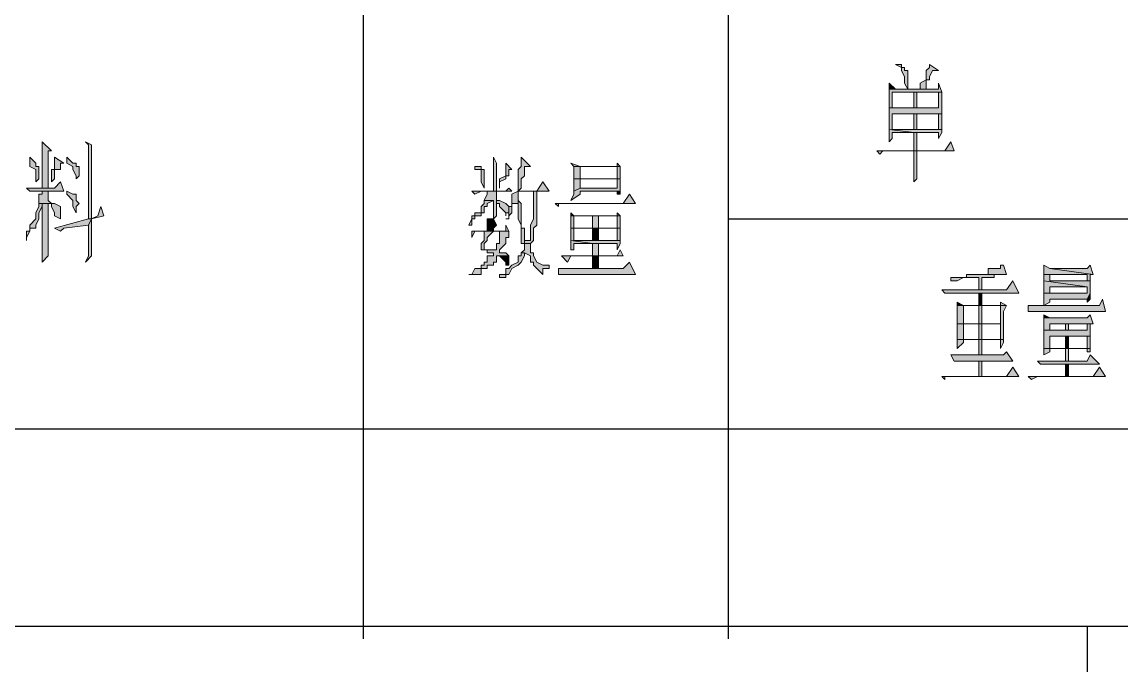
# Model space of a CAD drawing. Header units: millimetres. Extents: x 20 to 821, y 1 to 1134.
# Drawn here: x 695.4 to 759.4, y 76 to 113.5 of the extents above; entities that cross this region are included whole.
import ezdxf

# ---------------------------------------------------------------- set-up
doc = ezdxf.new("R2010")
doc.units = ezdxf.units.MM
doc.layers.add('1', color=7, linetype='Continuous')

msp = doc.modelspace()

# ---------------------------------------------------------------- hatches: boundary and pattern name
h = msp.add_hatch(color=0)
h.dxf.hatch_style = 2
h.paths.add_polyline_path([(746.28, 111.021732), (746.64, 110.841732), (746.64, 110.661732), (746.82, 110.301732), (746.82, 109.941732), (747, 109.581732), (747, 110.661732), (746.82, 110.661732), (746.82, 110.841732), (746.64, 110.841732), (746.64, 111.021732)])
h = msp.add_hatch(color=0)
h.dxf.hatch_style = 2
h.paths.add_polyline_path([(748.26, 111.021732), (748.26, 110.841732), (748.08, 110.661732), (748.08, 110.121732), (747.72, 109.941732), (747.72, 109.581732), (748.08, 109.581732), (748.08, 110.121732), (748.26, 110.121732), (748.26, 110.301732), (748.44, 110.661732), (748.8, 110.661732)])
h = msp.add_hatch(color=0)
h.dxf.hatch_style = 2
h.paths.add_polyline_path([(745.92, 109.941732), (745.92, 109.581732), (746.28, 109.581732)])
h = msp.add_hatch(color=0)
h.dxf.hatch_style = 2
h.paths.add_polyline_path([(748.8, 109.941732), (748.8, 109.581732), (747.72, 109.581732), (745.92, 109.581732), (745.92, 109.401732), (745.92, 108.501732), (746.1, 108.501732), (746.1, 109.401732), (747.36, 109.401732), (748.98, 109.401732)])
h = msp.add_hatch(color=0)
h.dxf.hatch_style = 2
h.paths.add_polyline_path([(748.98, 109.401732), (747.36, 109.401732), (748.8, 109.401732), (748.8, 108.501732), (747.54, 108.501732), (745.92, 108.501732), (745.92, 108.141732), (745.92, 107.241732), (747.36, 107.061732), (748.8, 107.061732), (748.8, 106.701732), (748.98, 107.061732), (748.98, 107.241732), (747.54, 107.241732), (746.1, 107.241732), (746.1, 108.141732), (747.54, 108.141732), (748.8, 108.141732), (748.98, 108.141732), (748.98, 108.501732)])
h = msp.add_hatch(color=0)
h.dxf.hatch_style = 2
h.paths.add_polyline_path([(747.36, 109.401732), (747.36, 108.501732), (747.54, 108.501732), (747.54, 109.401732), (748.8, 109.401732)])
h = msp.add_hatch(color=0)
h.dxf.hatch_style = 2
h.paths.add_polyline_path([(747.54, 108.141732), (747.36, 108.141732), (747.36, 107.241732), (746.1, 107.241732), (747.54, 107.241732)])
h = msp.add_hatch(color=0)
h.dxf.hatch_style = 2
h.paths.add_polyline_path([(748.98, 108.141732), (748.8, 108.141732), (748.8, 107.241732), (747.54, 107.241732), (748.98, 107.241732)])
h = msp.add_hatch(color=0)
h.dxf.hatch_style = 2
h.paths.add_polyline_path([(745.92, 107.241732), (745.92, 106.521732), (746.1, 106.701732), (746.1, 107.061732), (747.36, 107.061732)])
h = msp.add_hatch(color=0)
h.dxf.hatch_style = 2
h.paths.add_polyline_path([(747.36, 107.061732), (747.36, 105.981732), (747.54, 105.981732), (747.54, 107.061732), (748.8, 107.061732)])
h = msp.add_hatch(color=0)
h.dxf.hatch_style = 2
h.paths.add_polyline_path([(696.6, 106.521732), (696.6, 103.821732), (696.96, 103.821732), (696.96, 105.981732), (697.14, 105.981732)])
h = msp.add_hatch(color=0)
h.dxf.hatch_style = 2
h.paths.add_polyline_path([(699.12, 106.521732), (699.3, 106.341732), (699.3, 102.381732), (699.3, 102.201732), (699.3, 102.021732), (699.48, 102.021732), (699.48, 106.341732)])
h = msp.add_hatch(color=0)
h.dxf.hatch_style = 2
h.paths.add_polyline_path([(749.52, 106.521732), (749.16, 105.981732), (745.2, 105.981732), (745.38, 105.801732), (745.56, 105.981732), (749.7, 105.981732)])
h = msp.add_hatch(color=0)
h.dxf.hatch_style = 2
h.paths.add_polyline_path([(695.88, 105.621732), (695.88, 105.081732), (696.24, 104.901732), (696.24, 104.181732), (696.42, 104.361732), (696.42, 105.081732), (696.24, 105.081732), (696.24, 105.261732)])
h = msp.add_hatch(color=0)
h.dxf.hatch_style = 2
h.paths.add_polyline_path([(697.32, 105.621732), (697.32, 104.901732), (697.14, 104.901732), (697.14, 104.181732), (697.32, 104.361732), (697.32, 104.901732), (697.68, 104.901732), (697.68, 105.261732), (697.86, 105.261732)])
h = msp.add_hatch(color=0)
h.dxf.hatch_style = 2
h.paths.add_polyline_path([(698.04, 105.621732), (698.04, 105.261732), (698.4, 105.081732), (698.4, 104.901732), (698.58, 104.541732), (698.58, 104.361732), (698.76, 104.541732), (698.76, 105.081732), (698.58, 105.081732), (698.58, 105.261732), (698.4, 105.261732)])
h = msp.add_hatch(color=0)
h.dxf.hatch_style = 2
h.paths.add_polyline_path([(722.88, 105.621732), (722.88, 103.641732), (723.06, 103.641732), (723.06, 105.261732)])
h = msp.add_hatch(color=0)
h.dxf.hatch_style = 2
h.paths.add_polyline_path([(724.5, 105.621732), (724.5, 105.081732), (724.32, 104.901732), (724.32, 103.641732), (724.5, 103.821732), (724.5, 104.361732), (724.68, 104.541732), (724.68, 105.081732), (725.04, 105.081732)])
h = msp.add_hatch(color=0)
h.dxf.hatch_style = 2
h.paths.add_polyline_path([(747.54, 105.981732), (747.36, 105.981732), (747.36, 105.801732), (747.36, 104.181732), (747.54, 104.361732)])
h = msp.add_hatch(color=0)
h.dxf.hatch_style = 2
h.paths.add_polyline_path([(721.8, 105.081732), (721.8, 104.901732), (722.16, 104.901732), (722.16, 104.181732), (722.34, 103.821732), (722.34, 104.901732), (722.16, 104.901732), (722.16, 105.081732)])
h = msp.add_hatch(color=0)
h.dxf.hatch_style = 2
h.paths.add_polyline_path([(723.6, 105.261732), (723.6, 104.541732), (723.24, 104.361732), (723.24, 103.821732), (723.24, 104.181732), (723.6, 104.361732), (723.6, 104.541732), (723.78, 104.541732), (723.78, 104.901732), (723.96, 104.901732)])
h = msp.add_hatch(color=0)
h.dxf.hatch_style = 2
h.paths.add_polyline_path([(727.38, 105.261732), (727.56, 105.081732), (730.08, 105.081732), (730.08, 104.361732), (727.92, 104.361732), (730.26, 104.361732), (730.26, 105.081732), (727.92, 105.081732)])
h = msp.add_hatch(color=0)
h.dxf.hatch_style = 2
h.paths.add_polyline_path([(727.56, 105.081732), (727.56, 104.361732), (730.08, 104.361732), (730.08, 103.821732), (727.92, 103.821732), (727.56, 103.641732), (727.56, 103.461732), (727.38, 103.101732), (727.92, 103.461732), (727.92, 103.641732), (730.08, 103.641732), (730.26, 103.641732), (730.26, 103.821732), (730.26, 104.361732), (727.92, 104.361732), (727.92, 105.081732), (730.08, 105.081732)])
h = msp.add_hatch(color=0)
h.dxf.hatch_style = 2
h.paths.add_polyline_path([(730.08, 105.261732), (730.08, 105.081732), (727.92, 105.081732), (730.26, 105.081732)])
h = msp.add_hatch(color=0)
h.dxf.hatch_style = 2
h.paths.add_polyline_path([(727.56, 104.361732), (727.56, 103.641732), (727.92, 103.821732), (727.92, 104.361732), (730.08, 104.361732)])
h = msp.add_hatch(color=0)
h.dxf.hatch_style = 2
h.paths.add_polyline_path([(697.68, 104.181732), (697.32, 103.821732), (695.7, 103.821732), (695.88, 103.641732), (697.86, 103.641732)])
h = msp.add_hatch(color=0)
h.dxf.hatch_style = 2
h.paths.add_polyline_path([(723.78, 103.821732), (723.6, 103.641732), (721.62, 103.641732), (721.8, 103.461732), (722.16, 103.641732), (723.96, 103.641732)])
h = msp.add_hatch(color=0)
h.dxf.hatch_style = 2
h.paths.add_polyline_path([(725.76, 104.181732), (725.4, 103.641732), (724.32, 103.641732), (723.96, 103.461732), (723.96, 102.741732), (723.78, 102.741732), (723.78, 102.021732), (723.6, 102.021732), (723.78, 102.021732), (723.78, 102.201732), (723.96, 102.381732), (723.96, 102.921732), (724.32, 102.921732), (724.32, 103.641732), (725.22, 103.641732), (726.12, 103.641732)])
h = msp.add_hatch(color=0)
h.dxf.hatch_style = 2
h.paths.add_polyline_path([(696.96, 103.641732), (696.6, 103.641732), (696.6, 103.461732), (696.42, 103.461732), (696.42, 103.101732), (696.42, 102.921732), (696.96, 102.921732), (697.14, 102.921732), (697.14, 102.741732), (697.32, 102.381732), (697.32, 102.201732), (697.68, 102.021732), (697.68, 102.741732), (697.32, 102.921732), (697.14, 102.921732), (696.96, 103.101732)])
h = msp.add_hatch(color=0)
h.dxf.hatch_style = 2
h.paths.add_polyline_path([(698.04, 103.641732), (698.04, 103.461732), (698.4, 103.101732), (698.4, 102.741732), (698.58, 102.381732), (698.58, 102.741732), (698.76, 102.921732), (698.58, 103.101732), (698.58, 103.461732), (698.4, 103.461732)])
h = msp.add_hatch(color=0)
h.dxf.hatch_style = 2
h.paths.add_polyline_path([(722.34, 103.101732), (722.34, 102.921732), (722.16, 102.741732), (722.16, 102.381732), (721.8, 102.381732), (721.8, 102.201732), (721.62, 102.201732), (721.62, 102.021732), (721.44, 101.661732), (721.62, 101.661732), (721.62, 102.021732), (721.8, 102.021732), (721.8, 102.201732), (722.16, 102.201732), (722.16, 102.381732), (722.34, 102.381732), (722.34, 102.741732), (722.52, 102.741732), (722.52, 102.921732), (722.88, 103.101732)])
h = msp.add_hatch(color=0)
h.dxf.hatch_style = 2
h.paths.add_polyline_path([(723.06, 103.641732), (722.52, 103.641732), (722.52, 103.461732), (722.34, 103.101732), (722.88, 103.101732), (722.88, 102.021732), (723.06, 102.201732), (723.06, 103.101732), (723.24, 103.101732), (723.06, 103.101732)])
h = msp.add_hatch(color=0)
h.dxf.hatch_style = 2
h.paths.add_polyline_path([(723.24, 103.101732), (723.06, 103.101732), (723.06, 102.921732), (723.24, 102.921732), (723.24, 102.741732), (723.6, 102.381732), (723.6, 102.201732), (723.6, 102.381732), (723.78, 102.381732), (723.78, 102.741732), (723.6, 102.921732)])
h = msp.add_hatch(color=0)
h.dxf.hatch_style = 2
h.paths.add_polyline_path([(724.32, 103.461732), (724.32, 102.021732), (724.5, 101.661732), (724.5, 100.581732), (724.68, 100.581732), (724.68, 100.221732), (724.5, 100.041732), (724.68, 100.041732), (725.04, 99.861732), (725.04, 99.501732), (725.22, 99.501732), (725.22, 99.321732), (725.4, 99.141732), (725.76, 98.781732), (725.76, 99.141732), (725.94, 99.141732), (726.12, 99.141732), (726.12, 99.321732), (725.76, 99.321732), (725.4, 99.501732), (725.22, 99.861732), (725.22, 100.041732), (725.04, 100.041732), (725.04, 100.581732), (724.68, 100.581732), (724.68, 101.481732), (724.5, 101.481732), (724.5, 102.921732), (724.32, 103.101732)])
h = msp.add_hatch(color=0)
h.dxf.hatch_style = 2
h.paths.add_polyline_path([(725.4, 103.641732), (725.22, 103.641732), (725.22, 103.461732), (725.22, 102.021732), (725.04, 101.661732), (725.04, 100.761732), (724.68, 100.761732), (724.68, 100.581732), (725.04, 100.581732), (725.22, 100.761732), (725.22, 101.301732), (725.22, 101.481732), (725.4, 101.661732)])
h = msp.add_hatch(color=0)
h.dxf.hatch_style = 2
h.paths.add_polyline_path([(730.8, 103.461732), (730.44, 102.921732), (726.48, 102.921732), (726.66, 102.741732), (726.66, 102.921732), (726.84, 102.921732), (731.16, 102.921732)])
h = msp.add_hatch(color=0)
h.dxf.hatch_style = 2
h.paths.add_polyline_path([(730.26, 103.641732), (730.08, 103.641732), (730.08, 103.461732), (730.26, 103.461732)])
h = msp.add_hatch(color=0)
h.dxf.hatch_style = 2
h.paths.add_polyline_path([(696.42, 102.921732), (696.42, 102.741732), (696.24, 102.381732), (696.24, 102.021732), (695.88, 101.661732), (695.88, 101.301732), (695.7, 101.301732), (695.7, 100.761732), (695.7, 100.941732), (695.88, 101.301732), (695.88, 101.481732), (696.24, 101.481732), (696.24, 101.661732), (696.42, 102.021732), (696.42, 102.201732), (696.42, 102.381732), (696.6, 102.741732), (696.6, 102.921732)])
h = msp.add_hatch(color=0)
h.dxf.hatch_style = 2
h.paths.add_polyline_path([(696.42, 102.921732), (696.6, 102.921732), (696.6, 102.741732), (696.6, 99.501732), (696.96, 99.861732), (696.96, 100.041732), (696.96, 100.221732), (696.96, 102.921732)])
h = msp.add_hatch(color=0)
h.dxf.hatch_style = 2
h.paths.add_polyline_path([(700.02, 102.741732), (699.84, 102.201732), (699.48, 102.021732), (699.3, 102.021732), (697.32, 101.481732), (697.68, 101.301732), (697.86, 101.481732), (699.3, 101.661732), (699.48, 102.021732), (700.2, 102.201732)])
h = msp.add_hatch(color=0)
h.dxf.hatch_style = 2
h.paths.add_polyline_path([(699.48, 102.021732), (699.3, 101.661732), (699.3, 99.861732), (699.12, 99.501732), (699.48, 99.861732), (699.48, 101.301732)])
h = msp.add_hatch(color=0)
h.dxf.hatch_style = 2
h.paths.add_polyline_path([(722.88, 102.021732), (722.52, 102.021732), (722.52, 101.661732), (722.52, 101.301732), (722.88, 101.301732), (722.88, 101.481732), (723.06, 101.661732)])
h = msp.add_hatch(color=0)
h.dxf.hatch_style = 2
h.paths.add_polyline_path([(730.08, 102.381732), (730.08, 102.201732), (727.56, 102.201732), (727.38, 102.201732), (727.38, 102.021732), (727.38, 101.481732), (729, 101.481732), (727.56, 101.481732), (727.56, 102.201732), (730.26, 102.201732)])
h = msp.add_hatch(color=0)
h.dxf.hatch_style = 2
h.paths.add_polyline_path([(727.38, 102.381732), (727.38, 102.201732), (727.56, 102.201732)])
h = msp.add_hatch(color=0)
h.dxf.hatch_style = 2
h.paths.add_polyline_path([(730.26, 102.201732), (728.64, 102.201732), (730.08, 102.201732), (730.08, 101.481732), (729, 101.481732), (727.38, 101.481732), (727.38, 101.301732), (727.38, 100.761732), (728.64, 100.581732), (730.08, 100.581732), (730.08, 100.221732), (730.26, 100.581732), (730.26, 100.761732), (727.56, 100.761732), (727.56, 101.481732), (728.64, 101.481732), (730.26, 101.481732), (730.26, 101.661732)])
h = msp.add_hatch(color=0)
h.dxf.hatch_style = 2
h.paths.add_polyline_path([(728.64, 102.201732), (728.64, 101.481732), (727.56, 101.481732), (729, 101.481732), (729, 102.201732), (730.08, 102.201732)])
h = msp.add_hatch(color=0)
h.dxf.hatch_style = 2
h.paths.add_polyline_path([(723.78, 101.301732), (723.24, 101.301732), (723.24, 100.941732), (723.24, 100.581732), (723.06, 100.581732), (723.06, 100.221732), (722.52, 100.221732), (722.52, 100.041732), (722.88, 100.041732), (722.88, 99.861732), (722.52, 99.861732), (722.52, 99.501732), (722.34, 99.501732), (722.34, 99.321732), (722.16, 99.321732), (722.16, 99.141732), (721.8, 99.141732), (721.62, 98.781732), (721.44, 98.781732), (721.62, 98.781732), (722.16, 98.781732), (722.16, 99.141732), (722.52, 99.141732), (722.52, 99.321732), (722.88, 99.321732), (722.88, 99.501732), (723.06, 99.501732), (723.06, 99.861732), (723.78, 99.861732), (723.6, 100.041732), (723.24, 100.041732), (723.24, 100.221732), (723.6, 100.581732), (723.6, 100.941732), (723.78, 100.941732)])
h = msp.add_hatch(color=0)
h.dxf.hatch_style = 2
h.paths.add_polyline_path([(723.6, 101.661732), (723.6, 101.301732), (722.88, 101.301732), (721.62, 101.301732), (721.62, 100.941732), (721.8, 101.301732), (723.78, 101.301732)])
h = msp.add_hatch(color=0)
h.dxf.hatch_style = 2
h.paths.add_polyline_path([(722.88, 101.301732), (722.34, 101.301732), (722.34, 100.941732), (722.34, 100.761732), (722.16, 100.581732), (722.16, 100.221732), (722.34, 100.221732), (723.06, 100.221732), (722.88, 100.221732), (722.34, 100.221732), (722.34, 100.581732), (722.52, 100.761732), (722.52, 100.941732)])
h = msp.add_hatch(color=0)
h.dxf.hatch_style = 2
h.paths.add_polyline_path([(730.26, 101.481732), (730.08, 101.481732), (730.08, 100.761732), (727.56, 100.761732), (730.26, 100.761732)])
h = msp.add_hatch(color=0)
h.dxf.hatch_style = 2
h.paths.add_polyline_path([(728.64, 100.761732), (729, 100.761732), (729, 101.481732), (728.64, 101.481732)])
h = msp.add_hatch(color=0)
h.dxf.hatch_style = 2
h.paths.add_polyline_path([(727.38, 100.761732), (727.38, 100.221732), (727.56, 100.221732), (727.56, 100.581732), (728.64, 100.581732)])
h = msp.add_hatch(color=0)
h.dxf.hatch_style = 2
h.paths.add_polyline_path([(728.64, 100.581732), (728.64, 99.861732), (729, 99.861732), (729, 100.581732), (730.08, 100.581732)])
h = msp.add_hatch(color=0)
h.dxf.hatch_style = 2
h.paths.add_polyline_path([(723.78, 99.861732), (723.06, 99.861732), (723.24, 99.861732), (723.6, 99.501732), (723.6, 99.321732), (723.78, 99.321732)])
h = msp.add_hatch(color=0)
h.dxf.hatch_style = 2
h.paths.add_polyline_path([(724.5, 100.041732), (724.5, 99.861732), (724.32, 99.861732), (724.32, 99.501732), (723.96, 99.321732), (723.78, 99.141732), (723.6, 99.141732), (723.6, 98.781732), (723.24, 98.781732), (723.24, 98.601732), (723.6, 98.601732), (723.6, 98.781732), (723.78, 98.781732), (723.96, 99.141732), (724.32, 99.321732), (724.5, 99.501732), (724.68, 99.861732), (724.68, 100.041732)])
h = msp.add_hatch(color=0)
h.dxf.hatch_style = 2
h.paths.add_polyline_path([(730.26, 100.221732), (730.08, 99.861732), (726.84, 99.861732), (727.2, 99.501732), (727.38, 99.861732), (730.44, 99.861732)])
h = msp.add_hatch(color=0)
h.dxf.hatch_style = 2
h.paths.add_polyline_path([(728.64, 99.141732), (729, 99.141732), (729, 99.861732), (728.64, 99.861732)])
h = msp.add_hatch(color=0)
h.dxf.hatch_style = 2
h.paths.add_polyline_path([(730.8, 99.501732), (730.44, 99.141732), (726.66, 99.141732), (726.66, 98.781732), (731.16, 98.781732)])
h = msp.add_hatch(color=0)
h.dxf.hatch_style = 2
h.paths.add_polyline_path([(752.58, 99.321732), (752.4, 99.321732), (752.4, 99.141732), (751.68, 99.141732), (751.68, 98.781732), (750.6, 98.781732), (752.58, 98.781732), (752.76, 98.781732)])
h = msp.add_hatch(color=0)
h.dxf.hatch_style = 2
h.paths.add_polyline_path([(754.92, 99.321732), (754.92, 98.781732), (757.44, 98.781732), (757.44, 98.421732), (755.28, 98.421732), (757.62, 98.421732), (757.62, 98.601732), (757.62, 98.781732), (757.8, 98.781732), (755.28, 99.141732)])
h = msp.add_hatch(color=0)
h.dxf.hatch_style = 2
h.paths.add_polyline_path([(757.62, 99.321732), (757.44, 99.141732), (755.28, 99.141732), (757.8, 98.781732)])
h = msp.add_hatch(color=0)
h.dxf.hatch_style = 2
h.paths.add_polyline_path([(750.6, 98.781732), (750.42, 98.781732), (750.42, 98.601732), (749.52, 98.601732), (751.14, 98.601732), (751.14, 97.881732), (751.32, 97.881732), (751.32, 98.601732), (751.68, 98.601732), (752.04, 98.601732), (752.04, 98.781732), (752.58, 98.781732)])
h = msp.add_hatch(color=0)
h.dxf.hatch_style = 2
h.paths.add_polyline_path([(749.52, 98.601732), (749.52, 98.421732), (749.7, 98.421732), (749.88, 98.421732), (750.24, 98.601732), (751.14, 98.601732)])
h = msp.add_hatch(color=0)
h.dxf.hatch_style = 2
h.paths.add_polyline_path([(754.92, 98.781732), (754.92, 98.421732), (757.44, 98.061732), (757.44, 97.701732), (755.28, 97.701732), (754.92, 97.701732), (754.92, 97.341732), (754.92, 96.981732), (755.28, 97.161732), (755.28, 97.341732), (757.44, 97.341732), (757.62, 97.701732), (757.62, 98.421732), (755.28, 98.421732), (755.28, 98.781732), (757.44, 98.781732)])
h = msp.add_hatch(color=0)
h.dxf.hatch_style = 2
h.paths.add_polyline_path([(753.12, 98.421732), (752.76, 97.881732), (748.98, 97.881732), (749.16, 97.701732), (753.48, 97.701732)])
h = msp.add_hatch(color=0)
h.dxf.hatch_style = 2
h.paths.add_polyline_path([(754.92, 98.421732), (754.92, 97.701732), (755.28, 97.701732), (755.28, 98.061732), (757.44, 98.061732)])
h = msp.add_hatch(color=0)
h.dxf.hatch_style = 2
h.paths.add_polyline_path([(751.14, 96.981732), (751.32, 96.981732), (751.32, 97.701732), (751.14, 97.701732)])
h = msp.add_hatch(color=0)
h.dxf.hatch_style = 2
h.paths.add_polyline_path([(758.34, 97.341732), (758.16, 96.981732), (754.02, 96.981732), (754.02, 96.621732), (758.52, 96.621732)])
h = msp.add_hatch(color=0)
h.dxf.hatch_style = 2
h.paths.add_polyline_path([(757.62, 97.701732), (757.44, 97.341732), (757.44, 97.161732), (757.62, 97.341732)])
h = msp.add_hatch(color=0)
h.dxf.hatch_style = 2
h.paths.add_polyline_path([(749.88, 97.161732), (749.88, 96.981732), (750.24, 96.981732)])
h = msp.add_hatch(color=0)
h.dxf.hatch_style = 2
h.paths.add_polyline_path([(752.4, 97.161732), (752.4, 96.981732), (751.32, 96.981732), (749.88, 96.981732), (749.88, 96.621732), (749.88, 95.901732), (750.24, 95.901732), (750.24, 96.981732), (751.14, 96.981732), (752.76, 96.981732)])
h = msp.add_hatch(color=0)
h.dxf.hatch_style = 2
h.paths.add_polyline_path([(752.76, 96.981732), (752.4, 96.981732), (752.4, 95.901732), (749.88, 95.901732), (751.14, 95.901732), (752.4, 95.901732), (752.4, 95.001732), (750.24, 95.001732), (752.58, 95.001732), (752.58, 96.621732)])
h = msp.add_hatch(color=0)
h.dxf.hatch_style = 2
h.paths.add_polyline_path([(751.14, 95.901732), (751.32, 95.901732), (751.32, 96.981732), (751.14, 96.981732)])
h = msp.add_hatch(color=0)
h.dxf.hatch_style = 2
h.paths.add_polyline_path([(757.62, 96.441732), (757.44, 96.261732), (754.92, 96.261732), (754.92, 95.901732), (754.92, 95.541732), (756.36, 95.541732), (755.28, 95.541732), (755.28, 95.901732), (757.8, 95.901732)])
h = msp.add_hatch(color=0)
h.dxf.hatch_style = 2
h.paths.add_polyline_path([(754.92, 96.441732), (754.92, 96.261732), (755.28, 96.261732)])
h = msp.add_hatch(color=0)
h.dxf.hatch_style = 2
h.paths.add_polyline_path([(749.88, 95.901732), (749.88, 95.001732), (752.4, 95.001732), (752.4, 94.461732), (752.58, 94.821732), (752.58, 95.001732), (750.24, 95.001732), (750.24, 95.901732), (751.14, 95.901732)])
h = msp.add_hatch(color=0)
h.dxf.hatch_style = 2
h.paths.add_polyline_path([(751.14, 95.901732), (751.14, 95.001732), (751.32, 95.001732), (751.32, 95.901732), (752.4, 95.901732)])
h = msp.add_hatch(color=0)
h.dxf.hatch_style = 2
h.paths.add_polyline_path([(757.8, 95.901732), (756.18, 95.901732), (757.44, 95.901732), (757.44, 95.541732), (756.36, 95.541732), (754.92, 95.541732), (754.92, 95.181732), (754.92, 94.461732), (756.18, 94.461732), (757.44, 94.461732), (757.44, 94.281732), (757.62, 94.281732), (757.62, 94.461732), (755.28, 94.461732), (755.28, 95.181732), (757.62, 95.181732), (757.62, 95.541732), (757.62, 95.901732)])
h = msp.add_hatch(color=0)
h.dxf.hatch_style = 2
h.paths.add_polyline_path([(756.18, 95.901732), (756.18, 95.541732), (755.28, 95.541732), (756.36, 95.541732), (756.36, 95.901732), (757.44, 95.901732)])
h = msp.add_hatch(color=0)
h.dxf.hatch_style = 2
h.paths.add_polyline_path([(749.88, 95.001732), (749.88, 94.461732), (750.24, 94.821732), (750.24, 95.001732), (751.14, 95.001732), (752.4, 95.001732)])
h = msp.add_hatch(color=0)
h.dxf.hatch_style = 2
h.paths.add_polyline_path([(751.14, 94.101732), (751.32, 94.101732), (751.32, 95.001732), (751.14, 95.001732)])
h = msp.add_hatch(color=0)
h.dxf.hatch_style = 2
h.paths.add_polyline_path([(757.62, 95.181732), (757.44, 95.181732), (757.44, 94.461732), (755.28, 94.461732), (757.62, 94.461732)])
h = msp.add_hatch(color=0)
h.dxf.hatch_style = 2
h.paths.add_polyline_path([(756.18, 94.461732), (756.36, 94.461732), (756.36, 95.181732), (756.18, 95.181732)])
h = msp.add_hatch(color=0)
h.dxf.hatch_style = 2
h.paths.add_polyline_path([(752.76, 94.281732), (752.58, 94.101732), (749.52, 94.101732), (749.7, 93.741732), (753.12, 93.741732)])
h = msp.add_hatch(color=0)
h.dxf.hatch_style = 2
h.paths.add_polyline_path([(757.62, 94.101732), (757.44, 93.741732), (754.56, 93.741732), (754.74, 93.561732), (758.16, 93.561732)])
h = msp.add_hatch(color=0)
h.dxf.hatch_style = 2
h.paths.add_polyline_path([(754.92, 94.461732), (754.92, 94.101732), (755.28, 94.281732), (755.28, 94.461732), (756.18, 94.461732)])
h = msp.add_hatch(color=0)
h.dxf.hatch_style = 2
h.paths.add_polyline_path([(756.18, 94.461732), (756.18, 93.741732), (756.36, 93.741732), (756.36, 94.461732), (757.44, 94.461732)])
h = msp.add_hatch(color=0)
h.dxf.hatch_style = 2
h.paths.add_polyline_path([(751.14, 92.841732), (751.32, 92.841732), (751.32, 93.741732), (751.14, 93.741732)])
h = msp.add_hatch(color=0)
h.dxf.hatch_style = 2
h.paths.add_polyline_path([(756.18, 92.841732), (756.36, 92.841732), (756.36, 93.561732), (756.18, 93.561732)])
h = msp.add_hatch(color=0)
h.dxf.hatch_style = 2
h.paths.add_polyline_path([(753.12, 93.381732), (752.76, 92.841732), (748.98, 92.841732), (749.16, 92.661732), (749.16, 92.841732), (749.52, 92.841732), (753.48, 92.841732)])
h = msp.add_hatch(color=0)
h.dxf.hatch_style = 2
h.paths.add_polyline_path([(758.16, 93.381732), (757.8, 92.841732), (754.02, 92.841732), (754.2, 92.661732), (754.56, 92.841732), (758.52, 92.841732)])

# ---------------------------------------------------------------- linework, layer by layer
at = {"layer": '1', "color": 0, "lineweight": 25}
for points in [[(715.32, 77.541732), (715.32, 419.721732)], [(736.56, 77.541732), (736.56, 419.721732)], [(736.56, 102.021732), (784.08, 102.021732)], [(557.64, 89.781732), (821.16, 89.781732)], [(821.16, 78.261732), (557.64, 78.261732)], [(757.44, 78.261732), (757.44, 0.501732)]]:
    msp.add_lwpolyline(points, dxfattribs=at)
at = {"layer": '1', "color": 0, "lineweight": 5}
for points in [[(746.28, 111.021732), (746.64, 110.841732), (746.64, 110.661732), (746.82, 110.301732), (746.82, 109.941732), (747, 109.581732), (747, 110.661732), (746.82, 110.661732), (746.82, 110.841732), (746.64, 110.841732), (746.64, 111.021732), (746.28, 111.021732)], [(748.26, 111.021732), (748.26, 110.841732), (748.08, 110.661732), (748.08, 110.121732), (747.72, 109.941732), (747.72, 109.581732), (748.08, 109.581732), (748.08, 110.121732), (748.26, 110.121732), (748.26, 110.301732), (748.44, 110.661732), (748.8, 110.661732), (748.26, 111.021732)], [(745.92, 109.941732), (745.92, 109.581732), (746.28, 109.581732), (745.92, 109.941732)], [(748.8, 109.941732), (748.8, 109.581732), (747.72, 109.581732), (745.92, 109.581732), (745.92, 109.401732), (745.92, 108.501732), (746.1, 108.501732), (746.1, 109.401732), (747.36, 109.401732), (748.98, 109.401732), (748.8, 109.941732)], [(748.98, 109.401732), (747.36, 109.401732), (748.8, 109.401732), (748.8, 108.501732), (747.54, 108.501732), (745.92, 108.501732), (745.92, 108.141732), (745.92, 107.241732), (747.36, 107.061732), (748.8, 107.061732), (748.8, 106.701732), (748.98, 107.061732), (748.98, 107.241732), (747.54, 107.241732), (746.1, 107.241732), (746.1, 108.141732), (747.54, 108.141732), (748.8, 108.141732), (748.98, 108.141732), (748.98, 108.501732), (748.98, 109.401732)], [(747.36, 109.401732), (747.36, 108.501732), (747.54, 108.501732), (747.54, 109.401732), (748.8, 109.401732), (747.36, 109.401732)], [(747.54, 108.141732), (747.36, 108.141732), (747.36, 107.241732), (746.1, 107.241732), (747.54, 107.241732), (747.54, 108.141732)], [(748.98, 108.141732), (748.8, 108.141732), (748.8, 107.241732), (747.54, 107.241732), (748.98, 107.241732), (748.98, 108.141732)], [(745.92, 107.241732), (745.92, 106.521732), (746.1, 106.701732), (746.1, 107.061732), (747.36, 107.061732), (745.92, 107.241732)], [(747.36, 107.061732), (747.36, 105.981732), (747.54, 105.981732), (747.54, 107.061732), (748.8, 107.061732), (747.36, 107.061732)], [(696.6, 106.521732), (696.6, 103.821732), (696.96, 103.821732), (696.96, 105.981732), (697.14, 105.981732), (696.6, 106.521732)], [(699.12, 106.521732), (699.3, 106.341732), (699.3, 102.381732), (699.3, 102.201732), (699.3, 102.021732), (699.48, 102.021732), (699.48, 106.341732), (699.12, 106.521732)], [(749.52, 106.521732), (749.16, 105.981732), (745.2, 105.981732), (745.38, 105.801732), (745.56, 105.981732), (749.7, 105.981732), (749.52, 106.521732)], [(695.88, 105.621732), (695.88, 105.081732), (696.24, 104.901732), (696.24, 104.181732), (696.42, 104.361732), (696.42, 105.081732), (696.24, 105.081732), (696.24, 105.261732), (695.88, 105.621732)], [(697.32, 105.621732), (697.32, 104.901732), (697.14, 104.901732), (697.14, 104.181732), (697.32, 104.361732), (697.32, 104.901732), (697.68, 104.901732), (697.68, 105.261732), (697.86, 105.261732), (697.32, 105.621732)], [(698.04, 105.621732), (698.04, 105.261732), (698.4, 105.081732), (698.4, 104.901732), (698.58, 104.541732), (698.58, 104.361732), (698.76, 104.541732), (698.76, 105.081732), (698.58, 105.081732), (698.58, 105.261732), (698.4, 105.261732), (698.04, 105.621732)], [(722.88, 105.621732), (722.88, 103.641732), (723.06, 103.641732), (723.06, 105.261732), (722.88, 105.621732)], [(724.5, 105.621732), (724.5, 105.081732), (724.32, 104.901732), (724.32, 103.641732), (724.5, 103.821732), (724.5, 104.361732), (724.68, 104.541732), (724.68, 105.081732), (725.04, 105.081732), (724.5, 105.621732)], [(747.54, 105.981732), (747.36, 105.981732), (747.36, 105.801732), (747.36, 104.181732), (747.54, 104.361732), (747.54, 105.981732)], [(721.8, 105.081732), (721.8, 104.901732), (722.16, 104.901732), (722.16, 104.181732), (722.34, 103.821732), (722.34, 104.901732), (722.16, 104.901732), (722.16, 105.081732), (721.8, 105.081732)], [(723.6, 105.261732), (723.6, 104.541732), (723.24, 104.361732), (723.24, 103.821732), (723.24, 104.181732), (723.6, 104.361732), (723.6, 104.541732), (723.78, 104.541732), (723.78, 104.901732), (723.96, 104.901732), (723.6, 105.261732)], [(727.38, 105.261732), (727.56, 105.081732), (730.08, 105.081732), (730.08, 104.361732), (727.92, 104.361732), (730.26, 104.361732), (730.26, 105.081732), (727.92, 105.081732), (727.38, 105.261732)], [(727.56, 105.081732), (727.56, 104.361732), (730.08, 104.361732), (730.08, 103.821732), (727.92, 103.821732), (727.56, 103.641732), (727.56, 103.461732), (727.38, 103.101732), (727.92, 103.461732), (727.92, 103.641732), (730.08, 103.641732), (730.26, 103.641732), (730.26, 103.821732), (730.26, 104.361732), (727.92, 104.361732), (727.92, 105.081732), (730.08, 105.081732), (727.56, 105.081732)], [(730.08, 105.261732), (730.08, 105.081732), (727.92, 105.081732), (730.26, 105.081732), (730.08, 105.261732)], [(727.56, 104.361732), (727.56, 103.641732), (727.92, 103.821732), (727.92, 104.361732), (730.08, 104.361732), (727.56, 104.361732)], [(697.68, 104.181732), (697.32, 103.821732), (695.7, 103.821732), (695.88, 103.641732), (697.86, 103.641732), (697.68, 104.181732)], [(723.78, 103.821732), (723.6, 103.641732), (721.62, 103.641732), (721.8, 103.461732), (722.16, 103.641732), (723.96, 103.641732), (723.78, 103.821732)], [(725.76, 104.181732), (725.4, 103.641732), (724.32, 103.641732), (723.96, 103.461732), (723.96, 102.741732), (723.78, 102.741732), (723.78, 102.021732), (723.6, 102.021732), (723.78, 102.021732), (723.78, 102.201732), (723.96, 102.381732), (723.96, 102.921732), (724.32, 102.921732), (724.32, 103.641732), (725.22, 103.641732), (726.12, 103.641732), (725.76, 104.181732)], [(696.96, 103.641732), (696.6, 103.641732), (696.6, 103.461732), (696.42, 103.461732), (696.42, 103.101732), (696.42, 102.921732), (696.96, 102.921732), (697.14, 102.921732), (697.14, 102.741732), (697.32, 102.381732), (697.32, 102.201732), (697.68, 102.021732), (697.68, 102.741732), (697.32, 102.921732), (697.14, 102.921732), (696.96, 103.101732), (696.96, 103.641732)], [(698.04, 103.641732), (698.04, 103.461732), (698.4, 103.101732), (698.4, 102.741732), (698.58, 102.381732), (698.58, 102.741732), (698.76, 102.921732), (698.58, 103.101732), (698.58, 103.461732), (698.4, 103.461732), (698.04, 103.641732)], [(722.34, 103.101732), (722.34, 102.921732), (722.16, 102.741732), (722.16, 102.381732), (721.8, 102.381732), (721.8, 102.201732), (721.62, 102.201732), (721.62, 102.021732), (721.44, 101.661732), (721.62, 101.661732), (721.62, 102.021732), (721.8, 102.021732), (721.8, 102.201732), (722.16, 102.201732), (722.16, 102.381732), (722.34, 102.381732), (722.34, 102.741732), (722.52, 102.741732), (722.52, 102.921732), (722.52, 102.921732), (722.88, 103.101732), (722.34, 103.101732)], [(723.06, 103.641732), (722.52, 103.641732), (722.52, 103.461732), (722.34, 103.101732), (722.88, 103.101732), (722.88, 102.021732), (723.06, 102.201732), (723.06, 103.101732), (723.24, 103.101732), (723.06, 103.101732), (723.06, 103.641732)], [(723.24, 103.101732), (723.06, 103.101732), (723.06, 102.921732), (723.24, 102.921732), (723.24, 102.741732), (723.6, 102.381732), (723.6, 102.201732), (723.6, 102.381732), (723.78, 102.381732), (723.78, 102.741732), (723.6, 102.921732), (723.24, 103.101732)], [(724.32, 103.461732), (724.32, 102.021732), (724.5, 101.661732), (724.5, 100.581732), (724.68, 100.581732), (724.68, 100.221732), (724.5, 100.041732), (724.68, 100.041732), (725.04, 99.861732), (725.04, 99.501732), (725.22, 99.501732), (725.22, 99.321732), (725.4, 99.141732), (725.76, 98.781732), (725.76, 99.141732), (725.94, 99.141732), (726.12, 99.141732), (726.12, 99.321732), (725.76, 99.321732), (725.4, 99.501732), (725.22, 99.861732), (725.22, 100.041732), (725.04, 100.041732), (725.04, 100.581732), (724.68, 100.581732), (724.68, 101.481732), (724.5, 101.481732), (724.5, 102.921732), (724.32, 103.101732), (724.32, 103.461732)], [(725.4, 103.641732), (725.22, 103.641732), (725.22, 103.461732), (725.22, 102.021732), (725.04, 101.661732), (725.04, 100.761732), (724.68, 100.761732), (724.68, 100.581732), (725.04, 100.581732), (725.22, 100.761732), (725.22, 101.301732), (725.22, 101.301732), (725.22, 101.481732), (725.4, 101.661732), (725.4, 103.641732)], [(730.8, 103.461732), (730.44, 102.921732), (726.48, 102.921732), (726.66, 102.741732), (726.66, 102.921732), (726.84, 102.921732), (731.16, 102.921732), (730.8, 103.461732)], [(730.26, 103.641732), (730.08, 103.641732), (730.08, 103.461732), (730.26, 103.461732), (730.26, 103.641732)], [(696.42, 102.921732), (696.42, 102.741732), (696.24, 102.381732), (696.24, 102.021732), (695.88, 101.661732), (695.88, 101.301732), (695.7, 101.301732), (695.7, 100.761732), (695.7, 100.941732), (695.88, 101.301732), (695.88, 101.481732), (696.24, 101.481732), (696.24, 101.661732), (696.42, 102.021732), (696.42, 102.201732), (696.42, 102.381732), (696.6, 102.741732), (696.6, 102.921732), (696.42, 102.921732)], [(696.42, 102.921732), (696.6, 102.921732), (696.6, 102.741732), (696.6, 99.501732), (696.96, 99.861732), (696.96, 100.041732), (696.96, 100.221732), (696.96, 102.921732), (696.42, 102.921732)], [(700.02, 102.741732), (699.84, 102.201732), (699.48, 102.021732), (699.3, 102.021732), (697.32, 101.481732), (697.68, 101.301732), (697.86, 101.481732), (699.3, 101.661732), (699.48, 102.021732), (700.2, 102.201732), (700.02, 102.741732)], [(699.48, 102.021732), (699.3, 101.661732), (699.3, 99.861732), (699.12, 99.501732), (699.48, 99.861732), (699.48, 101.301732), (699.48, 101.301732), (699.48, 102.021732)], [(722.88, 102.021732), (722.52, 102.021732), (722.52, 101.661732), (722.52, 101.301732), (722.88, 101.301732), (722.88, 101.481732), (723.06, 101.661732), (722.88, 102.021732)], [(730.08, 102.381732), (730.08, 102.201732), (727.56, 102.201732), (727.38, 102.201732), (727.38, 102.021732), (727.38, 101.481732), (729, 101.481732), (727.56, 101.481732), (727.56, 102.201732), (730.26, 102.201732), (730.08, 102.381732)], [(727.38, 102.381732), (727.38, 102.201732), (727.56, 102.201732), (727.38, 102.381732)], [(730.26, 102.201732), (728.64, 102.201732), (730.08, 102.201732), (730.08, 101.481732), (729, 101.481732), (727.38, 101.481732), (727.38, 101.301732), (727.38, 100.761732), (728.64, 100.581732), (730.08, 100.581732), (730.08, 100.221732), (730.26, 100.581732), (730.26, 100.761732), (727.56, 100.761732), (727.56, 101.481732), (728.64, 101.481732), (730.26, 101.481732), (730.26, 101.661732), (730.26, 102.201732)], [(728.64, 102.201732), (728.64, 101.481732), (727.56, 101.481732), (729, 101.481732), (729, 102.201732), (730.08, 102.201732), (728.64, 102.201732)], [(723.78, 101.301732), (723.24, 101.301732), (723.24, 100.941732), (723.24, 100.581732), (723.06, 100.581732), (723.06, 100.221732), (722.52, 100.221732), (722.52, 100.041732), (722.88, 100.041732), (722.88, 99.861732), (722.52, 99.861732), (722.52, 99.501732), (722.34, 99.501732), (722.34, 99.321732), (722.16, 99.321732), (722.16, 99.141732), (721.8, 99.141732), (721.8, 99.141732), (721.62, 98.781732), (721.44, 98.781732), (721.62, 98.781732), (722.16, 98.781732), (722.16, 99.141732), (722.52, 99.141732), (722.52, 99.321732), (722.88, 99.321732), (722.88, 99.501732), (723.06, 99.501732), (723.06, 99.861732), (723.78, 99.861732), (723.6, 100.041732), (723.24, 100.041732), (723.24, 100.221732), (723.6, 100.581732), (723.6, 100.941732), (723.78, 100.941732), (723.78, 101.301732)], [(723.6, 101.661732), (723.6, 101.301732), (722.88, 101.301732), (721.62, 101.301732), (721.62, 100.941732), (721.8, 101.301732), (723.78, 101.301732), (723.6, 101.661732)], [(722.88, 101.301732), (722.34, 101.301732), (722.34, 100.941732), (722.34, 100.761732), (722.16, 100.581732), (722.16, 100.221732), (722.34, 100.221732), (723.06, 100.221732), (722.88, 100.221732), (722.34, 100.221732), (722.34, 100.581732), (722.52, 100.761732), (722.52, 100.941732), (722.88, 101.301732)], [(730.26, 101.481732), (730.08, 101.481732), (730.08, 100.761732), (727.56, 100.761732), (730.26, 100.761732), (730.26, 101.481732)], [(728.64, 100.761732), (729, 100.761732), (729, 101.481732), (728.64, 101.481732), (728.64, 100.761732)], [(727.38, 100.761732), (727.38, 100.221732), (727.56, 100.221732), (727.56, 100.581732), (728.64, 100.581732), (727.38, 100.761732)], [(728.64, 100.581732), (728.64, 99.861732), (729, 99.861732), (729, 100.581732), (730.08, 100.581732), (728.64, 100.581732)], [(723.78, 99.861732), (723.06, 99.861732), (723.24, 99.861732), (723.6, 99.501732), (723.6, 99.321732), (723.78, 99.321732), (723.78, 99.861732)], [(724.5, 100.041732), (724.5, 99.861732), (724.32, 99.861732), (724.32, 99.501732), (723.96, 99.321732), (723.78, 99.141732), (723.6, 99.141732), (723.6, 98.781732), (723.24, 98.781732), (723.24, 98.601732), (723.6, 98.601732), (723.6, 98.781732), (723.78, 98.781732), (723.96, 99.141732), (724.32, 99.321732), (724.5, 99.501732), (724.68, 99.861732), (724.68, 100.041732), (724.5, 100.041732)], [(730.26, 100.221732), (730.08, 99.861732), (726.84, 99.861732), (727.2, 99.501732), (727.38, 99.861732), (730.44, 99.861732), (730.26, 100.221732)], [(728.64, 99.141732), (729, 99.141732), (729, 99.861732), (728.64, 99.861732), (728.64, 99.141732)], [(730.8, 99.501732), (730.44, 99.141732), (726.66, 99.141732), (726.66, 98.781732), (731.16, 98.781732), (730.8, 99.501732)], [(752.58, 99.321732), (752.4, 99.321732), (752.4, 99.141732), (751.68, 99.141732), (751.68, 98.781732), (750.6, 98.781732), (752.58, 98.781732), (752.76, 98.781732), (752.58, 99.321732)], [(754.92, 99.321732), (754.92, 98.781732), (757.44, 98.781732), (757.44, 98.421732), (755.28, 98.421732), (757.62, 98.421732), (757.62, 98.601732), (757.62, 98.781732), (757.8, 98.781732), (755.28, 99.141732), (754.92, 99.321732)], [(757.62, 99.321732), (757.44, 99.141732), (755.28, 99.141732), (757.8, 98.781732), (757.62, 99.321732)], [(750.6, 98.781732), (750.42, 98.781732), (750.42, 98.601732), (749.52, 98.601732), (751.14, 98.601732), (751.14, 97.881732), (751.32, 97.881732), (751.32, 98.601732), (751.68, 98.601732), (752.04, 98.601732), (752.04, 98.781732), (752.58, 98.781732), (752.58, 98.781732), (750.6, 98.781732)], [(749.52, 98.601732), (749.52, 98.421732), (749.7, 98.421732), (749.88, 98.421732), (750.24, 98.601732), (751.14, 98.601732), (749.52, 98.601732)], [(754.92, 98.781732), (754.92, 98.421732), (757.44, 98.061732), (757.44, 97.701732), (755.28, 97.701732), (754.92, 97.701732), (754.92, 97.341732), (754.92, 96.981732), (755.28, 97.161732), (755.28, 97.341732), (757.44, 97.341732), (757.62, 97.701732), (757.62, 98.421732), (755.28, 98.421732), (755.28, 98.781732), (757.44, 98.781732), (754.92, 98.781732)], [(753.12, 98.421732), (752.76, 97.881732), (748.98, 97.881732), (749.16, 97.701732), (753.48, 97.701732), (753.12, 98.421732)], [(754.92, 98.421732), (754.92, 97.701732), (755.28, 97.701732), (755.28, 98.061732), (757.44, 98.061732), (754.92, 98.421732)], [(751.14, 96.981732), (751.32, 96.981732), (751.32, 97.701732), (751.14, 97.701732), (751.14, 96.981732)], [(758.34, 97.341732), (758.16, 96.981732), (754.02, 96.981732), (754.02, 96.621732), (758.52, 96.621732), (758.34, 97.341732)], [(757.62, 97.701732), (757.44, 97.341732), (757.44, 97.161732), (757.62, 97.341732), (757.62, 97.701732)], [(749.88, 97.161732), (749.88, 96.981732), (750.24, 96.981732), (749.88, 97.161732)], [(752.4, 97.161732), (752.4, 96.981732), (751.32, 96.981732), (749.88, 96.981732), (749.88, 96.621732), (749.88, 95.901732), (750.24, 95.901732), (750.24, 96.981732), (751.14, 96.981732), (752.76, 96.981732), (752.4, 97.161732)], [(752.76, 96.981732), (752.4, 96.981732), (752.4, 95.901732), (749.88, 95.901732), (751.14, 95.901732), (752.4, 95.901732), (752.4, 95.001732), (750.24, 95.001732), (752.58, 95.001732), (752.58, 96.621732), (752.76, 96.981732)], [(751.14, 95.901732), (751.32, 95.901732), (751.32, 96.981732), (751.14, 96.981732), (751.14, 95.901732)], [(757.62, 96.441732), (757.44, 96.261732), (754.92, 96.261732), (754.92, 95.901732), (754.92, 95.541732), (756.36, 95.541732), (755.28, 95.541732), (755.28, 95.901732), (757.8, 95.901732), (757.62, 96.441732)], [(754.92, 96.441732), (754.92, 96.261732), (755.28, 96.261732), (754.92, 96.441732)], [(749.88, 95.901732), (749.88, 95.001732), (752.4, 95.001732), (752.4, 94.461732), (752.58, 94.821732), (752.58, 95.001732), (750.24, 95.001732), (750.24, 95.901732), (751.14, 95.901732), (749.88, 95.901732)], [(751.14, 95.901732), (751.14, 95.001732), (751.32, 95.001732), (751.32, 95.901732), (752.4, 95.901732), (751.14, 95.901732)], [(757.8, 95.901732), (756.18, 95.901732), (757.44, 95.901732), (757.44, 95.541732), (756.36, 95.541732), (754.92, 95.541732), (754.92, 95.181732), (754.92, 94.461732), (756.18, 94.461732), (757.44, 94.461732), (757.44, 94.281732), (757.62, 94.281732), (757.62, 94.461732), (755.28, 94.461732), (755.28, 95.181732), (757.62, 95.181732), (757.62, 95.541732), (757.62, 95.901732), (757.8, 95.901732)], [(756.18, 95.901732), (756.18, 95.541732), (755.28, 95.541732), (756.36, 95.541732), (756.36, 95.901732), (757.44, 95.901732), (756.18, 95.901732)], [(749.88, 95.001732), (749.88, 94.461732), (750.24, 94.821732), (750.24, 95.001732), (751.14, 95.001732), (752.4, 95.001732), (749.88, 95.001732)], [(751.14, 94.101732), (751.32, 94.101732), (751.32, 95.001732), (751.14, 95.001732), (751.14, 94.101732)], [(757.62, 95.181732), (757.44, 95.181732), (757.44, 94.461732), (755.28, 94.461732), (757.62, 94.461732), (757.62, 95.181732)], [(756.18, 94.461732), (756.36, 94.461732), (756.36, 95.181732), (756.18, 95.181732), (756.18, 94.461732)], [(752.76, 94.281732), (752.58, 94.101732), (749.52, 94.101732), (749.7, 93.741732), (753.12, 93.741732), (752.76, 94.281732)], [(757.62, 94.101732), (757.44, 93.741732), (754.56, 93.741732), (754.74, 93.561732), (758.16, 93.561732), (757.62, 94.101732)], [(754.92, 94.461732), (754.92, 94.101732), (755.28, 94.281732), (755.28, 94.461732), (756.18, 94.461732), (754.92, 94.461732)], [(756.18, 94.461732), (756.18, 93.741732), (756.36, 93.741732), (756.36, 94.461732), (757.44, 94.461732), (756.18, 94.461732)], [(751.14, 92.841732), (751.32, 92.841732), (751.32, 93.741732), (751.14, 93.741732), (751.14, 92.841732)], [(756.18, 92.841732), (756.36, 92.841732), (756.36, 93.561732), (756.18, 93.561732), (756.18, 92.841732)], [(753.12, 93.381732), (752.76, 92.841732), (748.98, 92.841732), (749.16, 92.661732), (749.16, 92.841732), (749.52, 92.841732), (753.48, 92.841732), (753.12, 93.381732)], [(758.16, 93.381732), (757.8, 92.841732), (754.02, 92.841732), (754.2, 92.661732), (754.56, 92.841732), (758.52, 92.841732), (758.16, 93.381732)]]:
    msp.add_lwpolyline(points, dxfattribs=at)

doc.saveas('drawing.dxf')
